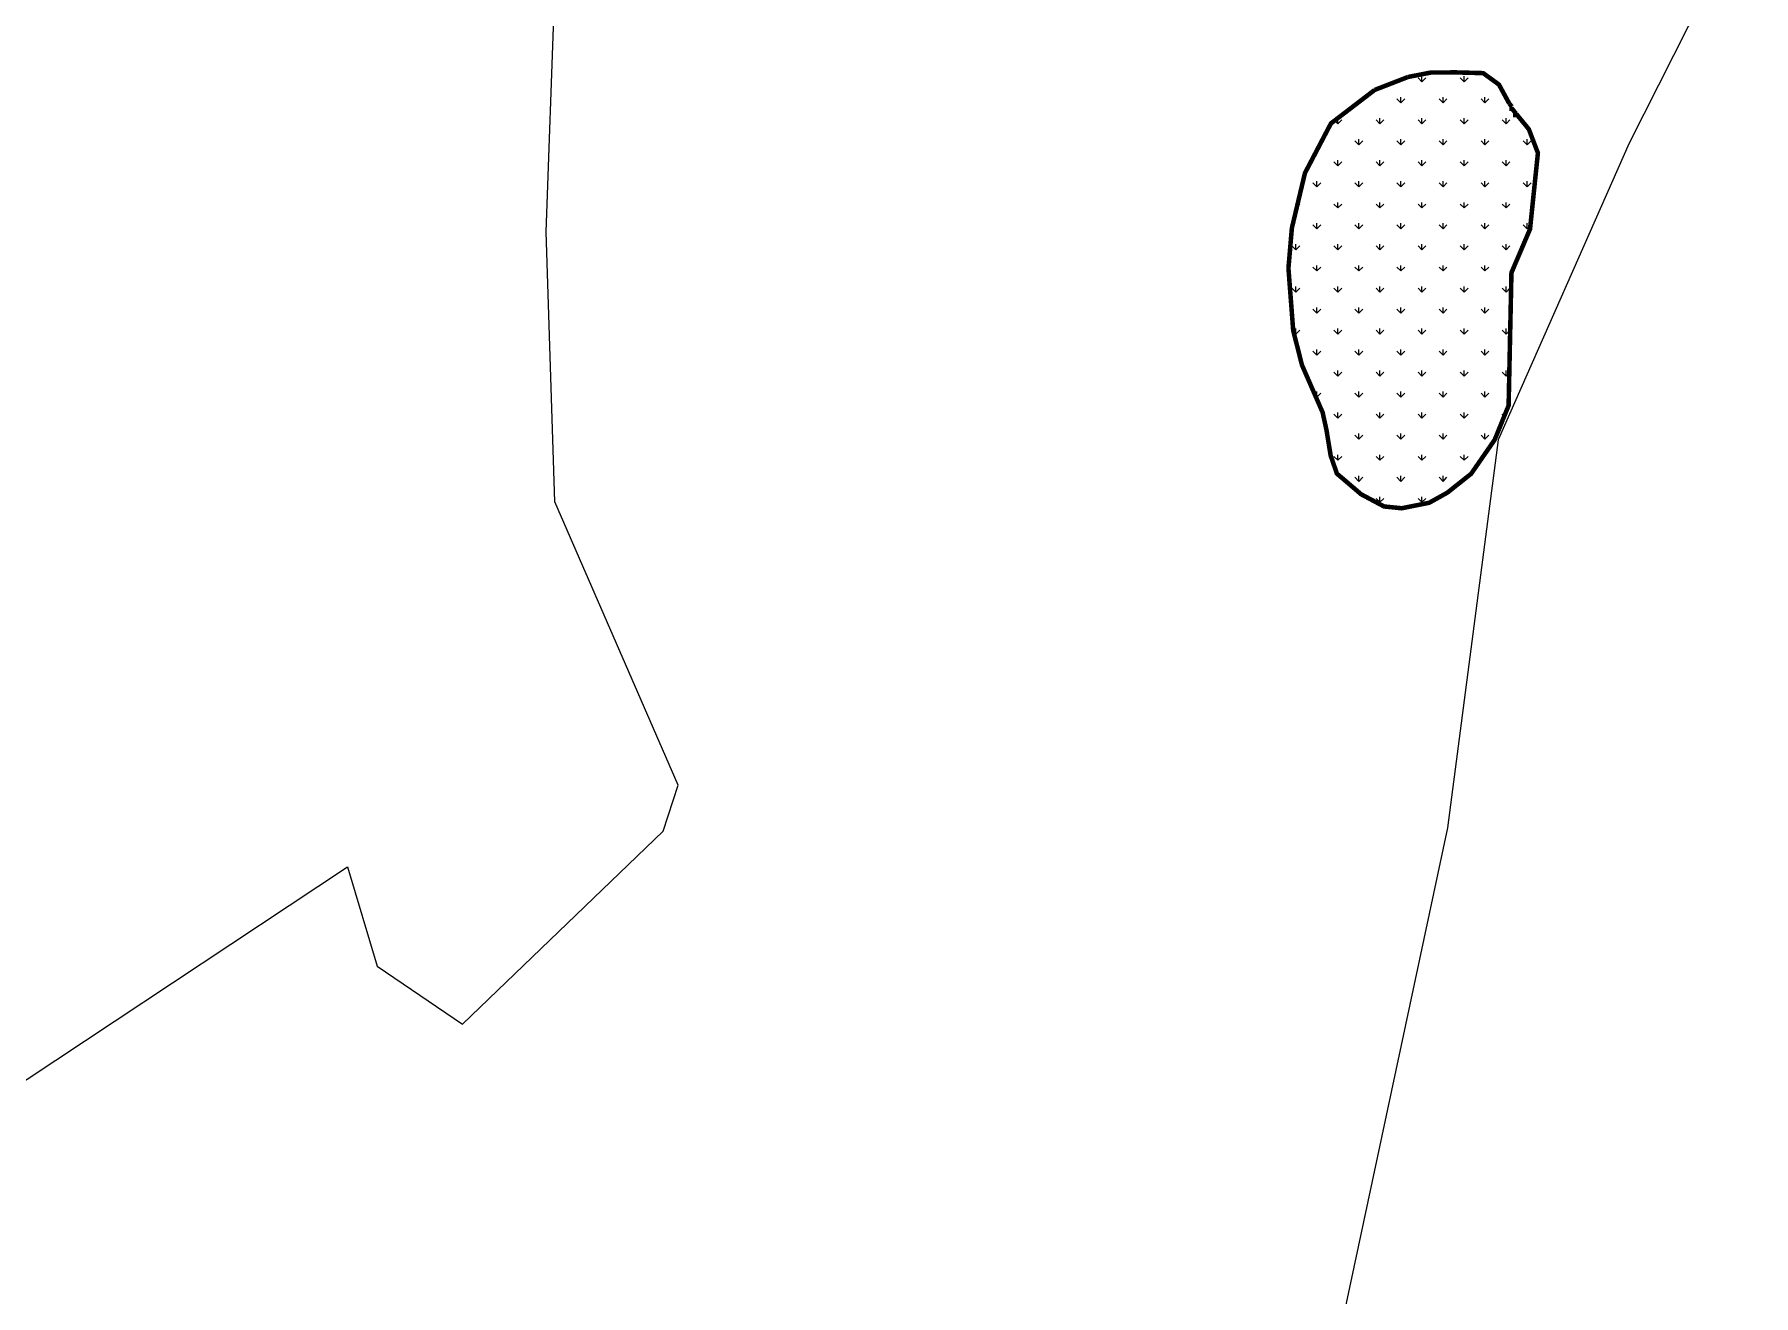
# Model space of a CAD drawing. Header units: metres. Extents: x 331806 to 336105, y 1791549 to 1797022.
# Drawn here: x 332962 to 334119, y 1793594 to 1794443 of the extents above; entities that cross this region are included whole.
import ezdxf

# ---------------------------------------------------------------- set-up
doc = ezdxf.new("R2010")
doc.units = ezdxf.units.M
doc.layers.add('MANGROOVES', color=112, linetype='Continuous')

msp = doc.modelspace()

# ---------------------------------------------------------------- linework, layer by layer
at = {"color": 3}
for p, q in [((334118.9, 1794535), (334035.2, 1794369.5)), ((333306.6, 1794309.8), (333312.3, 1794466.5)), ((334035.2, 1794369.5), (333947.1, 1794169.9)), ((333312.6, 1794128.3), (333306.6, 1794309.8)), ((333947.1, 1794169.9), (333913, 1793909)), ((333395.4, 1793937.7), (333312.6, 1794128.3)), ((333385.5, 1793906.8), (333395.4, 1793937.7)), ((333913, 1793909), (333771.4, 1793245.6)), ((333250.5, 1793776.9), (333385.5, 1793906.8)), ((332914.7, 1793711.6), (333173, 1793882.7)), ((333173, 1793882.7), (333193.1, 1793815.9)), ((333193.1, 1793815.9), (333250.5, 1793776.9))]:
    msp.add_line(p, q, dxfattribs=at)
at = {"layer": 'MANGROOVES', "linetype": 'Continuous'}
for p, q in [((333895.8, 1794410.7), (333893.2, 1794413.4)), ((333895.8, 1794410.7), (333895.8, 1794414.5)), ((333895.8, 1794410.7), (333898.5, 1794413.4)), ((333924.1, 1794410.7), (333921.5, 1794413.4)), ((333924.1, 1794410.7), (333924.1, 1794414.5)), ((333924.1, 1794410.7), (333926.8, 1794413.4)), ((333853.4, 1794396.6), (333853.1, 1794396.9)), ((333853.4, 1794396.6), (333855.7, 1794398.9)), ((333853.4, 1794396.6), (333853.4, 1794397.1)), ((333881.7, 1794396.6), (333879, 1794399.2)), ((333881.7, 1794396.6), (333881.7, 1794400.3)), ((333881.7, 1794396.6), (333884.3, 1794399.2)), ((333910, 1794396.6), (333907.3, 1794399.2)), ((333910, 1794396.6), (333910, 1794400.3)), ((333910, 1794396.6), (333912.6, 1794399.2)), ((333938.2, 1794396.6), (333935.6, 1794399.2)), ((333938.2, 1794396.6), (333938.2, 1794400.3)), ((333938.2, 1794396.6), (333940.9, 1794399.2)), ((333839.3, 1794382.5), (333837.1, 1794384.6)), ((333839.3, 1794382.5), (333839.3, 1794386.2)), ((333839.3, 1794382.5), (333841.9, 1794385.1)), ((333867.5, 1794382.5), (333864.9, 1794385.1)), ((333867.5, 1794382.5), (333867.5, 1794386.2)), ((333867.5, 1794382.5), (333870.2, 1794385.1)), ((333895.8, 1794382.5), (333893.2, 1794385.1)), ((333895.8, 1794382.5), (333895.8, 1794386.2)), ((333895.8, 1794382.5), (333898.5, 1794385.1)), ((333924.1, 1794382.5), (333921.5, 1794385.1)), ((333924.1, 1794382.5), (333924.1, 1794386.2)), ((333924.1, 1794382.5), (333926.8, 1794385.1)), ((333952.4, 1794382.5), (333949.7, 1794385.1)), ((333952.4, 1794382.5), (333952.4, 1794386.2)), ((333952.4, 1794382.5), (333955, 1794385.1)), ((333853.4, 1794368.3), (333850.7, 1794371)), ((333853.4, 1794368.3), (333853.4, 1794372.1)), ((333853.4, 1794368.3), (333856, 1794371)), ((333881.7, 1794368.3), (333879, 1794371)), ((333881.7, 1794368.3), (333881.7, 1794372.1)), ((333881.7, 1794368.3), (333884.3, 1794371)), ((333910, 1794368.3), (333907.3, 1794371)), ((333910, 1794368.3), (333910, 1794372.1)), ((333910, 1794368.3), (333912.6, 1794371)), ((333938.2, 1794368.3), (333935.6, 1794371)), ((333938.2, 1794368.3), (333938.2, 1794372.1)), ((333938.2, 1794368.3), (333940.9, 1794371)), ((333966.5, 1794368.3), (333963.9, 1794371)), ((333966.5, 1794368.3), (333966.5, 1794372.1)), ((333966.5, 1794368.3), (333969.2, 1794371)), ((333839.3, 1794354.2), (333836.6, 1794356.8)), ((333839.3, 1794354.2), (333839.3, 1794357.9)), ((333839.3, 1794354.2), (333841.9, 1794356.8)), ((333867.5, 1794354.2), (333864.9, 1794356.8)), ((333867.5, 1794354.2), (333867.5, 1794357.9)), ((333867.5, 1794354.2), (333870.2, 1794356.8)), ((333895.8, 1794354.2), (333893.2, 1794356.8)), ((333895.8, 1794354.2), (333895.8, 1794357.9)), ((333895.8, 1794354.2), (333898.5, 1794356.8)), ((333924.1, 1794354.2), (333921.5, 1794356.8)), ((333924.1, 1794354.2), (333924.1, 1794357.9)), ((333924.1, 1794354.2), (333926.8, 1794356.8)), ((333952.4, 1794354.2), (333949.7, 1794356.8)), ((333952.4, 1794354.2), (333952.4, 1794357.9)), ((333952.4, 1794354.2), (333955, 1794356.8)), ((333825.1, 1794340), (333822.5, 1794342.7)), ((333825.1, 1794340), (333825.1, 1794343.8)), ((333825.1, 1794340), (333827.8, 1794342.7)), ((333853.4, 1794340), (333850.7, 1794342.7)), ((333853.4, 1794340), (333853.4, 1794343.8)), ((333853.4, 1794340), (333856, 1794342.7)), ((333881.7, 1794340), (333879, 1794342.7)), ((333881.7, 1794340), (333881.7, 1794343.8)), ((333881.7, 1794340), (333884.3, 1794342.7)), ((333910, 1794340), (333907.3, 1794342.7)), ((333910, 1794340), (333910, 1794343.8)), ((333910, 1794340), (333912.6, 1794342.7)), ((333938.2, 1794340), (333935.6, 1794342.7)), ((333938.2, 1794340), (333938.2, 1794343.8)), ((333938.2, 1794340), (333940.9, 1794342.7)), ((333966.5, 1794340), (333963.9, 1794342.7)), ((333966.5, 1794340), (333966.5, 1794343.8)), ((333966.5, 1794340), (333969.2, 1794342.7)), ((333811.7, 1794326.6), (333813.6, 1794328.5)), ((333839.3, 1794325.9), (333836.6, 1794328.5)), ((333839.3, 1794325.9), (333839.3, 1794329.6)), ((333839.3, 1794325.9), (333841.9, 1794328.5)), ((333867.5, 1794325.9), (333864.9, 1794328.5)), ((333867.5, 1794325.9), (333867.5, 1794329.6)), ((333867.5, 1794325.9), (333870.2, 1794328.5)), ((333895.8, 1794325.9), (333893.2, 1794328.5)), ((333895.8, 1794325.9), (333895.8, 1794329.6)), ((333895.8, 1794325.9), (333898.5, 1794328.5)), ((333924.1, 1794325.9), (333921.5, 1794328.5)), ((333924.1, 1794325.9), (333924.1, 1794329.6)), ((333924.1, 1794325.9), (333926.8, 1794328.5)), ((333952.4, 1794325.9), (333949.7, 1794328.5)), ((333952.4, 1794325.9), (333952.4, 1794329.6)), ((333952.4, 1794325.9), (333955, 1794328.5)), ((333825.1, 1794311.7), (333822.5, 1794314.4)), ((333825.1, 1794311.7), (333825.1, 1794315.5)), ((333825.1, 1794311.7), (333827.8, 1794314.4)), ((333853.4, 1794311.7), (333850.7, 1794314.4)), ((333853.4, 1794311.7), (333853.4, 1794315.5)), ((333853.4, 1794311.7), (333856, 1794314.4)), ((333881.7, 1794311.7), (333879, 1794314.4)), ((333881.7, 1794311.7), (333881.7, 1794315.5)), ((333881.7, 1794311.7), (333884.3, 1794314.4)), ((333910, 1794311.7), (333907.3, 1794314.4)), ((333910, 1794311.7), (333910, 1794315.5)), ((333910, 1794311.7), (333912.6, 1794314.4)), ((333938.2, 1794311.7), (333935.6, 1794314.4)), ((333938.2, 1794311.7), (333938.2, 1794315.5)), ((333938.2, 1794311.7), (333940.9, 1794314.4)), ((333966.5, 1794311.7), (333963.9, 1794314.4)), ((333966.5, 1794311.7), (333966.5, 1794315.5)), ((333966.5, 1794311.7), (333968.7, 1794314)), ((333811, 1794297.6), (333811, 1794301.4)), ((333839.3, 1794297.6), (333839.3, 1794301.4)), ((333867.5, 1794297.6), (333867.5, 1794301.4)), ((333895.8, 1794297.6), (333895.8, 1794301.4)), ((333924.1, 1794297.6), (333924.1, 1794301.4)), ((333952.4, 1794297.6), (333952.4, 1794301.4)), ((333811, 1794297.6), (333808.3, 1794300.3)), ((333811, 1794297.6), (333813.6, 1794300.3)), ((333839.3, 1794297.6), (333836.6, 1794300.3)), ((333839.3, 1794297.6), (333841.9, 1794300.3)), ((333867.5, 1794297.6), (333864.9, 1794300.3)), ((333867.5, 1794297.6), (333870.2, 1794300.3)), ((333895.8, 1794297.6), (333893.2, 1794300.3)), ((333895.8, 1794297.6), (333898.5, 1794300.3)), ((333924.1, 1794297.6), (333921.5, 1794300.3)), ((333924.1, 1794297.6), (333926.8, 1794300.3)), ((333952.4, 1794297.6), (333949.7, 1794300.3)), ((333952.4, 1794297.6), (333955, 1794300.3)), ((333825.1, 1794283.5), (333822.5, 1794286.1)), ((333825.1, 1794283.5), (333825.1, 1794287.2)), ((333825.1, 1794283.5), (333827.8, 1794286.1)), ((333853.4, 1794283.5), (333850.7, 1794286.1)), ((333853.4, 1794283.5), (333853.4, 1794287.2)), ((333853.4, 1794283.5), (333856, 1794286.1)), ((333881.7, 1794283.5), (333879, 1794286.1)), ((333881.7, 1794283.5), (333881.7, 1794287.2)), ((333881.7, 1794283.5), (333884.3, 1794286.1)), ((333910, 1794283.5), (333907.3, 1794286.1)), ((333910, 1794283.5), (333910, 1794287.2)), ((333910, 1794283.5), (333912.6, 1794286.1)), ((333938.2, 1794283.5), (333935.6, 1794286.1)), ((333938.2, 1794283.5), (333938.2, 1794287.2)), ((333938.2, 1794283.5), (333940.9, 1794286.1)), ((333811, 1794269.3), (333808.3, 1794272)), ((333811, 1794269.3), (333811, 1794273.1)), ((333811, 1794269.3), (333813.6, 1794272)), ((333839.3, 1794269.3), (333836.6, 1794272)), ((333839.3, 1794269.3), (333839.3, 1794273.1)), ((333839.3, 1794269.3), (333841.9, 1794272)), ((333867.5, 1794269.3), (333864.9, 1794272)), ((333867.5, 1794269.3), (333867.5, 1794273.1)), ((333867.5, 1794269.3), (333870.2, 1794272)), ((333895.8, 1794269.3), (333893.2, 1794272)), ((333895.8, 1794269.3), (333895.8, 1794273.1)), ((333895.8, 1794269.3), (333898.5, 1794272)), ((333924.1, 1794269.3), (333921.5, 1794272)), ((333924.1, 1794269.3), (333924.1, 1794273.1)), ((333924.1, 1794269.3), (333926.8, 1794272)), ((333952.4, 1794269.3), (333949.7, 1794272)), ((333952.4, 1794269.3), (333952.4, 1794273.1)), ((333952.4, 1794269.3), (333955, 1794272)), ((333825.1, 1794255.2), (333822.5, 1794257.8)), ((333825.1, 1794255.2), (333825.1, 1794258.9)), ((333825.1, 1794255.2), (333827.8, 1794257.8)), ((333853.4, 1794255.2), (333850.7, 1794257.8)), ((333853.4, 1794255.2), (333853.4, 1794258.9)), ((333853.4, 1794255.2), (333856, 1794257.8)), ((333881.7, 1794255.2), (333879, 1794257.8)), ((333881.7, 1794255.2), (333881.7, 1794258.9)), ((333881.7, 1794255.2), (333884.3, 1794257.8)), ((333910, 1794255.2), (333907.3, 1794257.8)), ((333910, 1794255.2), (333910, 1794258.9)), ((333910, 1794255.2), (333912.6, 1794257.8)), ((333938.2, 1794255.2), (333935.6, 1794257.8)), ((333938.2, 1794255.2), (333938.2, 1794258.9)), ((333938.2, 1794255.2), (333940.9, 1794257.8)), ((333811, 1794241), (333809.4, 1794242.6)), ((333811, 1794241), (333811, 1794244.8)), ((333811, 1794241), (333813.6, 1794243.7)), ((333839.3, 1794241), (333836.6, 1794243.7)), ((333839.3, 1794241), (333839.3, 1794244.8)), ((333839.3, 1794241), (333841.9, 1794243.7)), ((333867.5, 1794241), (333864.9, 1794243.7)), ((333867.5, 1794241), (333867.5, 1794244.8)), ((333867.5, 1794241), (333870.2, 1794243.7)), ((333895.8, 1794241), (333893.2, 1794243.7)), ((333895.8, 1794241), (333895.8, 1794244.8)), ((333895.8, 1794241), (333898.5, 1794243.7)), ((333924.1, 1794241), (333921.5, 1794243.7)), ((333924.1, 1794241), (333924.1, 1794244.8)), ((333924.1, 1794241), (333926.8, 1794243.7)), ((333952.4, 1794241), (333949.7, 1794243.7)), ((333952.4, 1794241), (333952.4, 1794244.8)), ((333952.4, 1794241), (333955, 1794243.7)), ((333825.1, 1794226.9), (333822.5, 1794229.5)), ((333825.1, 1794226.9), (333825.1, 1794230.6)), ((333825.1, 1794226.9), (333827.8, 1794229.5)), ((333853.4, 1794226.9), (333850.7, 1794229.5)), ((333853.4, 1794226.9), (333853.4, 1794230.6)), ((333853.4, 1794226.9), (333856, 1794229.5)), ((333881.7, 1794226.9), (333879, 1794229.5)), ((333881.7, 1794226.9), (333881.7, 1794230.6)), ((333881.7, 1794226.9), (333884.3, 1794229.5)), ((333910, 1794226.9), (333907.3, 1794229.5)), ((333910, 1794226.9), (333910, 1794230.6)), ((333910, 1794226.9), (333912.6, 1794229.5)), ((333938.2, 1794226.9), (333935.6, 1794229.5)), ((333938.2, 1794226.9), (333938.2, 1794230.6)), ((333938.2, 1794226.9), (333940.9, 1794229.5)), ((333839.3, 1794212.7), (333836.6, 1794215.4)), ((333839.3, 1794212.7), (333839.3, 1794216.5)), ((333839.3, 1794212.7), (333841.9, 1794215.4)), ((333867.5, 1794212.7), (333864.9, 1794215.4)), ((333867.5, 1794212.7), (333867.5, 1794216.5)), ((333867.5, 1794212.7), (333870.2, 1794215.4)), ((333895.8, 1794212.7), (333893.2, 1794215.4)), ((333895.8, 1794212.7), (333895.8, 1794216.5)), ((333895.8, 1794212.7), (333898.5, 1794215.4)), ((333924.1, 1794212.7), (333921.5, 1794215.4)), ((333924.1, 1794212.7), (333924.1, 1794216.5)), ((333924.1, 1794212.7), (333926.8, 1794215.4)), ((333952.4, 1794212.7), (333949.7, 1794215.4)), ((333952.4, 1794212.7), (333952.4, 1794216.5)), ((333952.4, 1794212.7), (333954.5, 1794214.9)), ((333825.1, 1794198.6), (333824, 1794199.7)), ((333825.1, 1794198.6), (333825.1, 1794202.4)), ((333825.1, 1794198.6), (333827.8, 1794201.3)), ((333853.4, 1794198.6), (333850.7, 1794201.3)), ((333853.4, 1794198.6), (333853.4, 1794202.4)), ((333853.4, 1794198.6), (333856, 1794201.3)), ((333881.7, 1794198.6), (333879, 1794201.3)), ((333881.7, 1794198.6), (333881.7, 1794202.4)), ((333881.7, 1794198.6), (333884.3, 1794201.3)), ((333910, 1794198.6), (333907.3, 1794201.3)), ((333910, 1794198.6), (333910, 1794202.4)), ((333910, 1794198.6), (333912.6, 1794201.3)), ((333938.2, 1794198.6), (333935.6, 1794201.3)), ((333938.2, 1794198.6), (333938.2, 1794202.4)), ((333938.2, 1794198.6), (333940.9, 1794201.3)), ((333839.3, 1794184.5), (333836.6, 1794187.1)), ((333839.3, 1794184.5), (333839.3, 1794188.2)), ((333839.3, 1794184.5), (333841.9, 1794187.1)), ((333867.5, 1794184.5), (333864.9, 1794187.1)), ((333867.5, 1794184.5), (333867.5, 1794188.2)), ((333867.5, 1794184.5), (333870.2, 1794187.1)), ((333895.8, 1794184.5), (333893.2, 1794187.1)), ((333895.8, 1794184.5), (333895.8, 1794188.2)), ((333895.8, 1794184.5), (333898.5, 1794187.1)), ((333924.1, 1794184.5), (333921.5, 1794187.1)), ((333924.1, 1794184.5), (333924.1, 1794188.2)), ((333924.1, 1794184.5), (333926.8, 1794187.1)), ((333951.1, 1794185.7), (333949.7, 1794187.1)), ((333853.4, 1794170.3), (333853.4, 1794174.1)), ((333881.7, 1794170.3), (333881.7, 1794174.1)), ((333910, 1794170.3), (333910, 1794174.1)), ((333938.2, 1794170.3), (333938.2, 1794174.1)), ((333853.4, 1794170.3), (333850.7, 1794173)), ((333853.4, 1794170.3), (333856, 1794173)), ((333881.7, 1794170.3), (333879, 1794173)), ((333881.7, 1794170.3), (333884.3, 1794173)), ((333910, 1794170.3), (333907.3, 1794173)), ((333910, 1794170.3), (333912.6, 1794173)), ((333938.2, 1794170.3), (333935.6, 1794173)), ((333938.2, 1794170.3), (333940.9, 1794173)), ((333839.3, 1794156.2), (333836.6, 1794158.8)), ((333839.3, 1794156.2), (333839.3, 1794159.9)), ((333839.3, 1794156.2), (333841.9, 1794158.8)), ((333867.5, 1794156.2), (333864.9, 1794158.8)), ((333867.5, 1794156.2), (333867.5, 1794159.9)), ((333867.5, 1794156.2), (333870.2, 1794158.8)), ((333895.8, 1794156.2), (333893.2, 1794158.8)), ((333895.8, 1794156.2), (333895.8, 1794159.9)), ((333895.8, 1794156.2), (333898.5, 1794158.8)), ((333924.1, 1794156.2), (333921.5, 1794158.8)), ((333924.1, 1794156.2), (333924.1, 1794159.9)), ((333924.1, 1794156.2), (333926.8, 1794158.8)), ((333853.4, 1794142), (333850.7, 1794144.7)), ((333853.4, 1794142), (333853.4, 1794145.8)), ((333853.4, 1794142), (333856, 1794144.7)), ((333881.7, 1794142), (333879, 1794144.7)), ((333881.7, 1794142), (333881.7, 1794145.8)), ((333881.7, 1794142), (333884.3, 1794144.7)), ((333910, 1794142), (333907.3, 1794144.7)), ((333910, 1794142), (333910, 1794145.8)), ((333910, 1794142), (333912.6, 1794144.7)), ((333867.5, 1794127.9), (333864.9, 1794130.5)), ((333867.5, 1794127.9), (333867.5, 1794131.6)), ((333867.5, 1794127.9), (333870.2, 1794130.5)), ((333895.8, 1794127.9), (333893.2, 1794130.5)), ((333895.8, 1794127.9), (333895.8, 1794131.6)), ((333895.8, 1794127.9), (333898.5, 1794130.5))]:
    msp.add_line(p, q, dxfattribs=at)
at = {"layer": 'MANGROOVES', "const_width": 3.04, "flags": 128}
for points in [[(333954.5, 1794396.1), (333947.6, 1794408.8), (333937, 1794416.5), (333918.5, 1794417), (333901.8, 1794416.9), (333886.4, 1794413.9)], [(333864, 1794405.2), (333834.6, 1794382.7), (333817.1, 1794349.3), (333808.3, 1794312.3), (333806, 1794285.3), (333809.2, 1794243.4), (333815.1, 1794220.2), (333829, 1794188.3), (333831.6, 1794176.4), (333834.4, 1794159.3), (333838.6, 1794147.2), (333854.9, 1794133.3), (333870.3, 1794125.1), (333882.2, 1794123.9), (333900.7, 1794127.6), (333912.9, 1794134.4), (333928.9, 1794147.1), (333944.7, 1794169.9), (333954.1, 1794193), (333956, 1794282.3), (333968.5, 1794311.6), (333973.8, 1794362.8), (333967.7, 1794378.8), (333959.8, 1794388.4), (333958.5, 1794388.4), (333958.5, 1794390), (333956.5, 1794392.5), (333954.5, 1794392.5)]]:
    msp.add_lwpolyline(points, dxfattribs=at)
at = {"layer": 'MANGROOVES', "const_width": 3.04}
for points in [[(333864, 1794405.2), (333886.4, 1794413.9)], [(333954.5, 1794396.1), (333956.3, 1794394)]]:
    msp.add_lwpolyline(points, dxfattribs=at)

doc.saveas('drawing.dxf')
